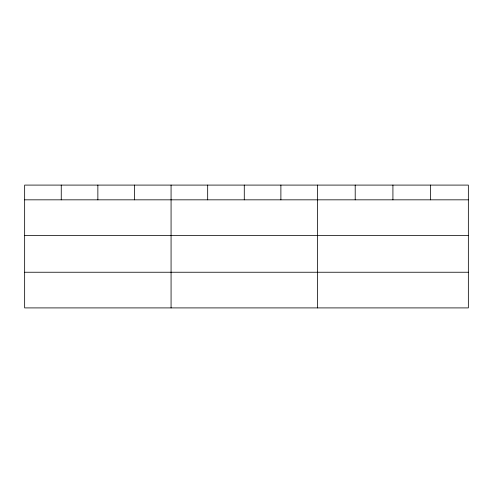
<?xml version="1.0" encoding="UTF-8"?>
<svg xmlns="http://www.w3.org/2000/svg" width="493" height="493" viewBox="0 0 493 493"><rect width="100%" height="100%" fill="white"/><g stroke="black" fill="none" stroke-linecap="round" stroke-linejoin="round"><path stroke-width="0.74" d="M468.35 235.494L468.35 185.091L24.65 185.091L24.65 307.909L468.35 307.909L468.35 235.494L24.65 235.494M24.65 199.831L468.35 199.831M24.65 272.241L468.35 272.241M430.635 185.091L430.635 199.831M392.921 185.091L392.921 199.831M355.206 185.091L355.206 199.831M317.492 185.091L317.492 307.909M280.887 185.091L280.887 199.831M244.281 185.091L244.281 199.831M207.676 185.091L207.676 199.831M171.071 185.091L171.071 307.909M134.466 185.091L134.466 199.831M97.861 185.091L97.861 199.831M61.255 185.091L61.255 199.831"/></g></svg>
